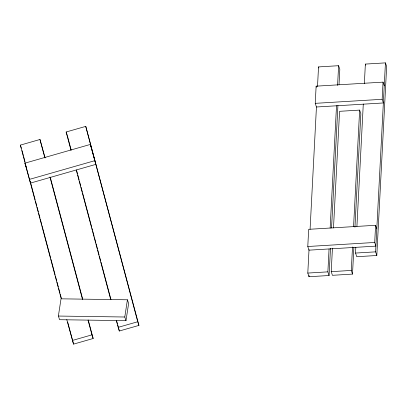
<?xml version="1.0" encoding="UTF-8"?>
<svg xmlns="http://www.w3.org/2000/svg" width="407" height="407" viewBox="0 0 407 407"><rect width="100%" height="100%" fill="white"/><g stroke="black" fill="none" stroke-linecap="round" stroke-linejoin="round"><path stroke-width="0.61" d="M375.595 225.29L374.699 242.465L375.905 246.123L308.989 250.163L307.784 246.505L308.679 229.324L375.595 225.29L376.801 228.943M383.043 82.128L382.153 99.303L383.358 102.961L316.442 107L315.237 103.342L316.132 86.162L383.043 82.128L384.254 85.78M330.499 248.234L329.08 275.514L309.005 276.724L307.799 273.066L309.02 249.598M310.078 229.299L316.448 106.878M317.506 86.579L318.528 66.916L338.604 65.7L339.809 69.358L339.016 84.58M309.005 276.724L309.071 275.453M329.08 275.514L327.874 271.856L329.06 249.023M330.148 228.088L336.523 105.662M337.581 85.368L338.604 65.7M331.552 227.94L337.927 105.515M353.887 247.481L352.498 274.099L332.422 275.31L331.217 271.652L332.438 248.204M333.496 227.925L339.565 111.315L359.64 110.099L360.846 113.757L354.94 227.198M352.498 274.099L351.292 270.441L352.513 246.993M353.571 226.714L359.64 110.099M364.346 83.745L365.369 64.087L385.444 62.876L386.65 66.529L376.811 255.504L356.741 256.715L355.535 253.062L355.83 247.354M356.919 226.429L363.288 104.039M376.811 255.504L375.605 251.852L385.444 62.876M58.379 316.046L61.019 298.824L127.422 299.791L128.627 303.449L125.987 320.67L59.585 319.704L58.379 316.046L124.781 317.012L125.987 320.67M124.781 317.012L127.422 299.791M61.218 298.692L20.35 145.106L39.972 139.484L45.101 157.885M71.037 150.427L66.132 131.995L85.755 126.379L138.945 325.402L119.322 331.018L116.321 320.604M90.329 144.434L95.864 164.367L30.459 183.089L24.919 163.156L90.329 144.434L91.534 148.087M29.253 179.436L94.658 160.714M72.334 340.471L91.957 334.854L93.162 338.507L73.54 344.124L66.773 319.581M118.116 327.365L137.739 321.749L138.945 325.402M315.237 103.342L382.153 99.303M307.784 246.505L374.699 242.465M355.535 253.062L375.605 251.852M307.799 273.066L327.874 271.856M331.217 271.652L351.292 270.441M365.369 64.087L365.715 65.13M318.528 66.916L318.874 67.959M316.132 86.162L316.473 87.21M66.132 131.995L67.343 135.653M20.35 145.106L21.383 148.234M24.919 163.156L26.124 166.809M85.755 126.379L137.739 321.749M67.506 136.269L71.103 149.781M76.496 170.055L77.478 173.743M77.803 174.974L79.111 179.889M79.436 181.115L80.744 186.03M81.074 187.261L82.382 192.175M82.707 193.401L91.697 227.192M92.023 228.424L92.516 230.265M92.842 231.491L94.149 236.406M94.475 237.637L95.782 242.552M96.113 243.778L97.421 248.697M97.746 249.923L99.054 254.838M99.379 256.069L100.687 260.984M101.017 262.21L110.989 299.689M116.707 321.189L117.364 323.646M117.689 324.878L119.322 331.018M76.272 170.085L110.76 299.715M50.331 177.549L82.697 299.191M88.258 320.075L93.162 338.507M39.972 139.484L44.877 157.916M49.944 176.964L82.473 299.221M88.034 320.106L91.957 334.854M22.044 150.6L23.357 155.515M23.682 156.746L24.99 161.66M30.22 181.319L35.124 199.751M35.45 200.982L36.757 205.896M37.088 207.122L38.395 212.037M38.721 213.268L40.028 218.183M40.354 219.409L41.662 224.323M41.992 225.554L50.651 258.114M50.982 259.345L55.067 274.705M55.393 275.931L56.7 280.845M57.031 282.076L58.338 286.991M58.664 288.217L59.971 293.132M60.297 294.363L61.279 298.046M67.654 322.008L73.54 344.124"/></g></svg>
